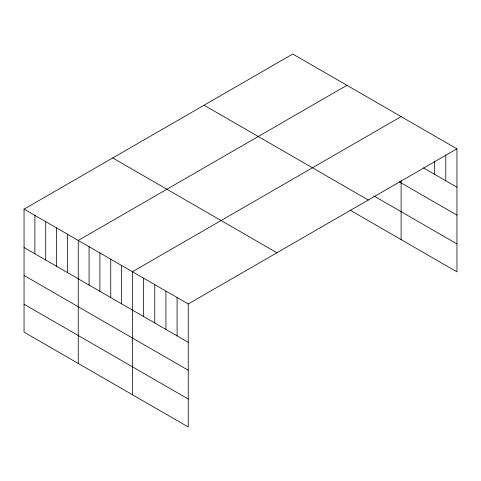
<?xml version="1.0" encoding="UTF-8"?>
<svg xmlns="http://www.w3.org/2000/svg" width="481" height="481" viewBox="0 0 481 481"><rect width="100%" height="100%" fill="white"/><g stroke="black" fill="none" stroke-linecap="round" stroke-linejoin="round"><path stroke-width="0.72" d="M456.95 148.833L188.257 303.956L188.257 426.972L24.05 332.167L24.05 209.151L292.743 54.028L456.95 148.833L456.95 271.849L350.114 210.167M346.927 85.311L78.241 240.44L78.241 363.456M401.118 116.6L132.431 271.723L132.431 394.739M423.448 167.857L456.95 187.199M399.206 181.794L456.95 215.133M373.707 195.851L456.95 243.915M204.07 105.219L368.284 200.024M112.716 157.96L276.93 252.765M24.05 209.151L188.257 303.956M24.05 247.523L188.257 342.328M24.05 275.457L188.257 370.262M24.05 304.232L188.257 399.038M445.785 154.93L445.785 180.754M434.62 161.027L434.62 174.308M401.118 180.748L401.118 239.616M177.092 297.511L177.092 335.876M165.927 291.065L165.927 329.431M154.762 284.62L154.762 322.985M143.597 278.174L143.597 316.54M121.591 265.47L121.591 303.836M110.75 259.211L110.75 297.577M99.916 252.952L99.916 291.318M89.075 246.693L89.075 285.065M67.4 234.181L67.4 272.547M56.566 227.922L56.566 266.294M45.725 221.669L45.725 260.035M34.891 215.41L34.891 253.776"/></g></svg>
